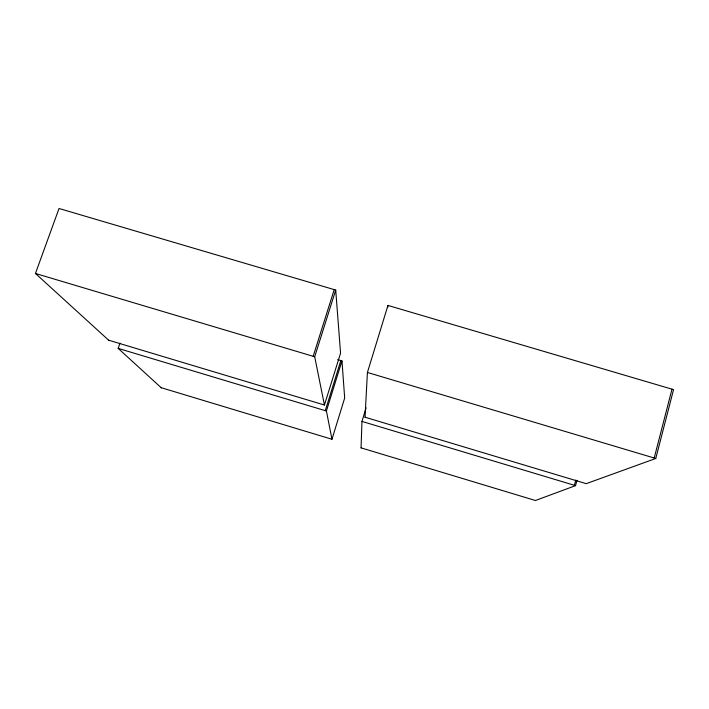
<?xml version="1.0" encoding="UTF-8"?>
<svg xmlns="http://www.w3.org/2000/svg" width="709" height="709" viewBox="0 0 709 709"><rect width="100%" height="100%" fill="white"/><g stroke="black" fill="none" stroke-linecap="round" stroke-linejoin="round"><path stroke-width="1.06" d="M361.058 447.964L361.971 421.421L366.128 407.781M365.011 417.371L367.422 372.464L387.947 305.428L673.55 389.631L655.772 458.475L586.201 483.662L365.02 417.211M387.69 307.6L387.947 305.428M654.203 458.005L671.99 389.17M574.396 485.293L575.805 480.055M361.067 447.858L535.428 500.51L575.548 485.638L576.966 480.401M161.165 387.69L331.963 439.261L344.68 398.024L341.968 360.908L337.661 359.623M325.271 410.662L340.843 360.571M331.963 439.261L326.406 410.998L341.968 360.908M108.637 340.196L324.43 405.025L340.568 353.153L335.712 290.061L59.033 208.49L35.45 273.47L108.902 340.435M313.183 356.308L334.205 289.618M324.43 405.025L314.699 356.76L335.712 290.061M161.333 387.841L118.164 348.385L119.972 343.156M35.45 273.47L314.699 356.76M367.422 372.464L655.772 458.475M361.971 421.421L575.548 485.638M118.164 348.385L326.406 410.998"/></g></svg>
